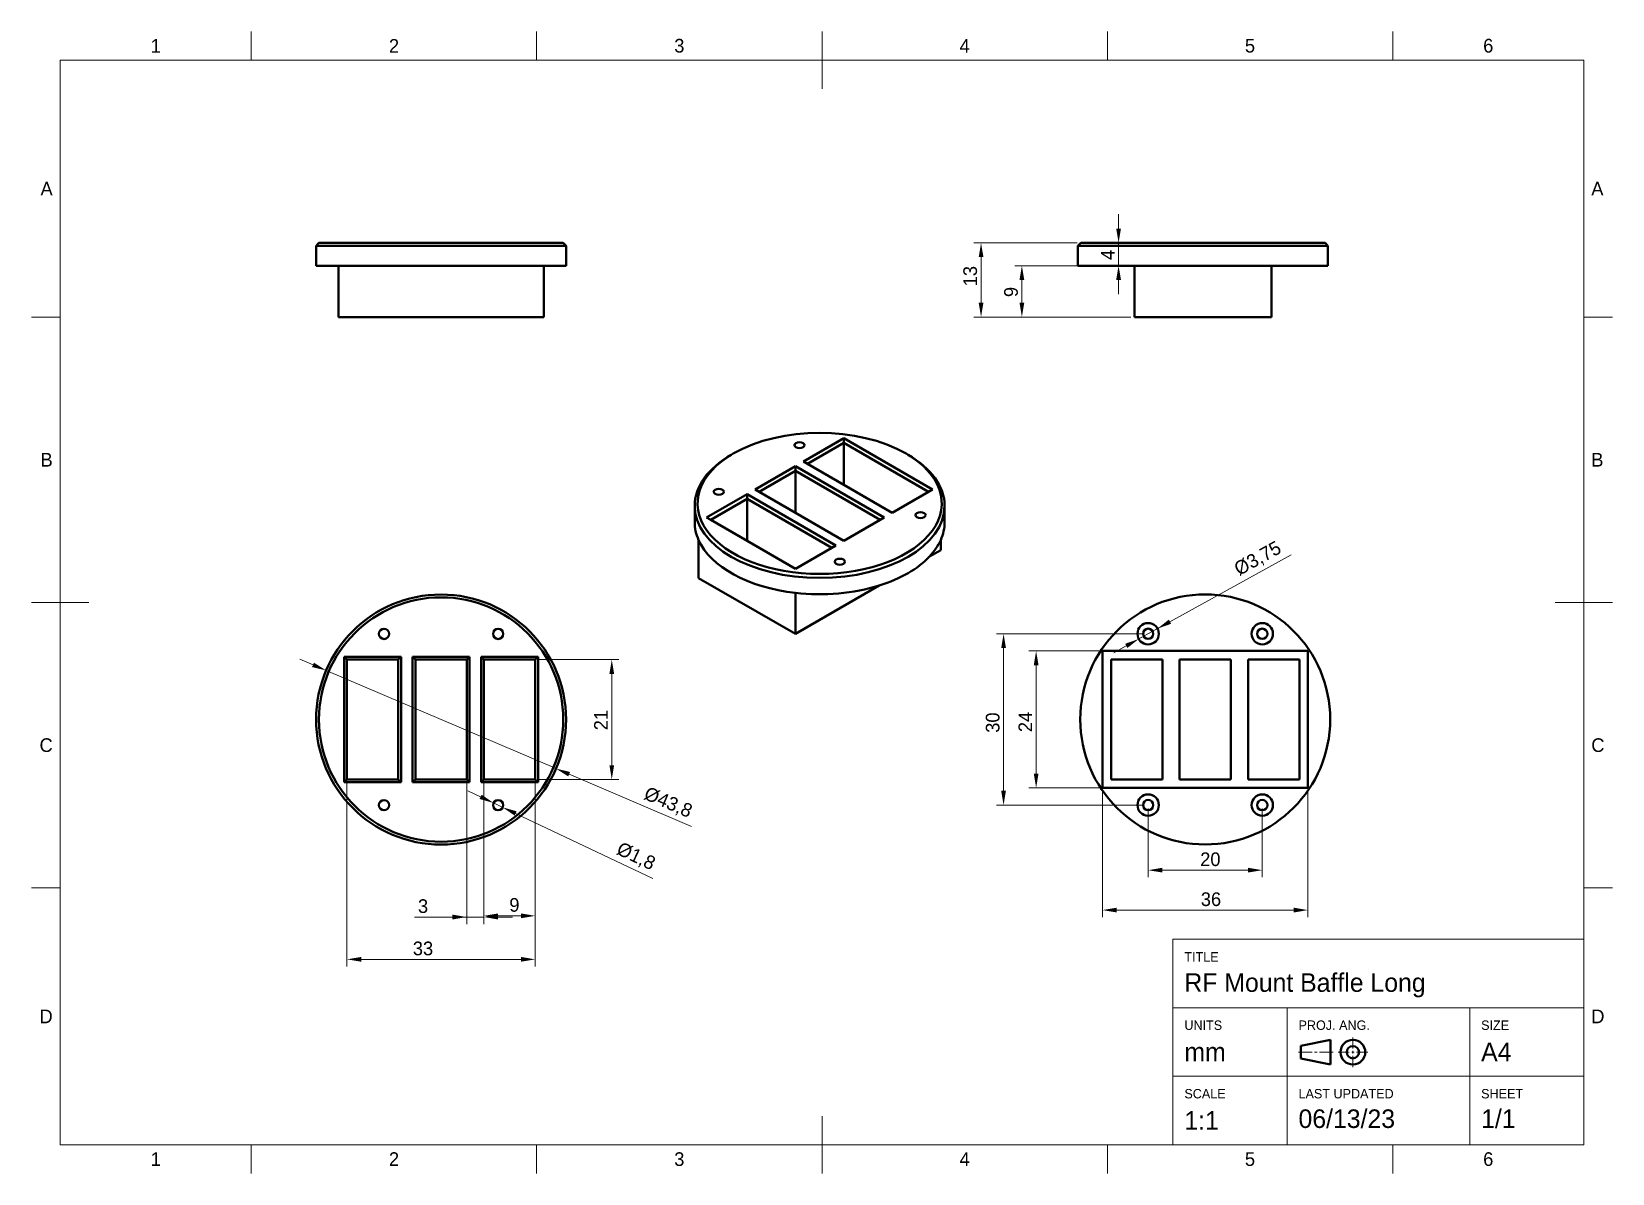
# Model space of a CAD drawing. Header units: millimetres. Extents: x 15 to 292, y 5 to 205.
import ezdxf

# ---------------------------------------------------------------- set-up
doc = ezdxf.new("R2010")
doc.units = ezdxf.units.MM
for name, color, linetype in [('Annotations', 7, 'Continuous'), ('Border', 7, 'Continuous'), ('Geometries', 7, 'Continuous')]:
    doc.layers.add(name, color=color, linetype=linetype)
doc.styles.add('Shapr0', font='txt', dxfattribs={"height": 2.3925})
doc.styles.add('Shapr1', font='txt', dxfattribs={"height": 2.3925})
doc.styles.add('Shapr11', font='txt', dxfattribs={"height": 2.3925})
doc.styles.add('Shapr8', font='txt', dxfattribs={"height": 2.3925})
doc.styles.add('Shapr9', font='txt', dxfattribs={"height": 2.3925})
doc.dimstyles.new('ISO-25', dxfattribs={"dimtxt": 2.5, "dimasz": 2.5, "dimexe": 1.25, "dimexo": 0.625, "dimtad": 1, "dimtxsty": 'Standard', "dimcen": 2.5, "dimadec": 0, "dimazin": 0, "dimtfac": 1, "dimtmove": 0, "dimatfit": 3, "dimfxl": 1, "dimarcsym": 0})

# ---------------------------------------------------------------- blocks, each defined once
blk = doc.blocks.new('*D2')
at = {"layer": 'Annotations', "color": 0, "linetype": 'Continuous', "lineweight": 15}
for p, q in [((207.62, 164), (187.28, 164)), ((188.53, 157.5), (188.53, 161.5)), ((207.62, 155), (187.28, 155))]:
    blk.add_line(p, q, dxfattribs=at)
at = {"layer": 'Annotations', "color": 0}
for points in [[(188.94, 161.5), (188.11, 161.5), (188.53, 164)], [(188.11, 157.5), (188.94, 157.5), (188.53, 155)]]:
    blk.add_solid(points, dxfattribs=at)
at = {"layer": 'Defpoints', "color": 0}
for p in [(188.53, 164), (208.25, 164), (208.25, 155)]:
    blk.add_point(p, dxfattribs=at)
at = {"layer": 'Annotations', "color": 0, "lineweight": 15, "insert": (186.63, 159.39), "char_height": 2.393, "attachment_point": 5, "rotation": 90, "style": 'Shapr8'}
blk.add_mtext('\\A1;9', dxfattribs=at)
blk = doc.blocks.new('*D3')
at = {"layer": 'Annotations', "color": 0, "linetype": 'Continuous', "lineweight": 15}
for p, q in [((205.47, 170.5), (205.47, 173)), ((205.47, 164), (205.47, 168)), ((231.62, 164), (204.22, 164)), ((205.47, 161.5), (205.47, 159))]:
    blk.add_line(p, q, dxfattribs=at)
at = {"layer": 'Annotations', "color": 0}
for points in [[(205.05, 170.5), (205.89, 170.5), (205.47, 168)], [(205.89, 161.5), (205.05, 161.5), (205.47, 164)]]:
    blk.add_solid(points, dxfattribs=at)
at = {"layer": 'Defpoints', "color": 0}
for p in [(198.85, 168), (205.47, 168), (232.25, 164)]:
    blk.add_point(p, dxfattribs=at)
at = {"layer": 'Annotations', "color": 0, "lineweight": 15, "insert": (203.58, 165.89), "char_height": 2.393, "attachment_point": 5, "rotation": 90, "style": 'Shapr8'}
blk.add_mtext('\\A1;4', dxfattribs=at)
blk = doc.blocks.new('*D4')
at = {"layer": 'Annotations', "color": 0, "linetype": 'Continuous', "lineweight": 15}
for p, q in [((198.22, 168), (180.12, 168)), ((181.37, 157.5), (181.37, 165.5)), ((207.62, 155), (180.12, 155))]:
    blk.add_line(p, q, dxfattribs=at)
at = {"layer": 'Annotations', "color": 0}
for points in [[(181.79, 165.5), (180.96, 165.5), (181.37, 168)], [(180.96, 157.5), (181.79, 157.5), (181.37, 155)]]:
    blk.add_solid(points, dxfattribs=at)
at = {"layer": 'Defpoints', "color": 0}
for p in [(181.37, 168), (198.85, 168), (208.25, 155)]:
    blk.add_point(p, dxfattribs=at)
at = {"layer": 'Annotations', "color": 0, "lineweight": 15, "insert": (179.48, 162.17), "char_height": 2.393, "attachment_point": 5, "rotation": 90, "style": 'Shapr8'}
blk.add_mtext('\\A1;13', dxfattribs=at)
blk = doc.blocks.new('*D5')
at = {"layer": 'Annotations', "color": 0, "linetype": 'Continuous', "lineweight": 15}
for p, q in [((64.31, 94.08), (62.01, 95.06)), ((66.61, 93.1), (106.89, 75.9)), ((109.19, 74.92), (130.64, 65.77))]:
    blk.add_line(p, q, dxfattribs=at)
at = {"layer": 'Annotations', "color": 0}
for points in [[(64.14, 93.69), (64.47, 94.46), (66.61, 93.1)], [(109.36, 75.31), (109.03, 74.54), (106.89, 75.9)]]:
    blk.add_solid(points, dxfattribs=at)
at = {"layer": 'Defpoints', "color": 0}
for p in [(66.61, 93.1), (106.89, 75.9)]:
    blk.add_point(p, dxfattribs=at)
at = {"layer": 'Annotations', "color": 0, "lineweight": 15, "insert": (126.49, 69.85), "char_height": 2.3925, "attachment_point": 5, "rotation": 336.8871, "style": 'Shapr9'}
blk.add_mtext('\\A1;%%c43,8', dxfattribs=at)
blk = doc.blocks.new('*D6')
at = {"layer": 'Annotations', "color": 0, "linetype": 'Continuous', "lineweight": 15}
for p, q in [((94.25, 73.38), (94.25, 48.86)), ((103.25, 73.38), (103.25, 48.86)), ((96.75, 50.11), (100.75, 50.11))]:
    blk.add_line(p, q, dxfattribs=at)
at = {"layer": 'Annotations', "color": 0}
for points in [[(96.75, 50.53), (96.75, 49.69), (94.25, 50.11)], [(100.75, 49.69), (100.75, 50.53), (103.25, 50.11)]]:
    blk.add_solid(points, dxfattribs=at)
at = {"layer": 'Defpoints', "color": 0}
for p in [(94.25, 74), (103.25, 74), (103.25, 50.11)]:
    blk.add_point(p, dxfattribs=at)
at = {"layer": 'Annotations', "color": 0, "lineweight": 15, "insert": (99.6, 52.01), "char_height": 2.393, "attachment_point": 5, "style": 'Shapr9'}
blk.add_mtext('\\A1;9', dxfattribs=at)
blk = doc.blocks.new('*D7')
at = {"layer": 'Annotations', "color": 0, "linetype": 'Continuous', "lineweight": 15}
for p, q in [((103.88, 95), (117.91, 95)), ((116.66, 76.5), (116.66, 92.5)), ((103.88, 74), (117.91, 74))]:
    blk.add_line(p, q, dxfattribs=at)
at = {"layer": 'Annotations', "color": 0}
for points in [[(117.08, 92.5), (116.25, 92.5), (116.66, 95)], [(116.25, 76.5), (117.08, 76.5), (116.66, 74)]]:
    blk.add_solid(points, dxfattribs=at)
at = {"layer": 'Defpoints', "color": 0}
for p in [(103.25, 95), (116.66, 95), (103.25, 74)]:
    blk.add_point(p, dxfattribs=at)
at = {"layer": 'Annotations', "color": 0, "lineweight": 15, "insert": (114.77, 84.4), "char_height": 2.393, "attachment_point": 5, "rotation": 90, "style": 'Shapr9'}
blk.add_mtext('\\A1;21', dxfattribs=at)
blk = doc.blocks.new('*D8')
at = {"layer": 'Annotations', "color": 0, "linetype": 'Continuous', "lineweight": 15}
for p, q in [((91.25, 73.38), (91.25, 48.65)), ((94.25, 73.38), (94.25, 48.65)), ((91.25, 49.9), (82.09, 49.9)), ((88.75, 49.9), (86.25, 49.9)), ((91.25, 49.9), (94.25, 49.9)), ((96.75, 49.9), (99.25, 49.9))]:
    blk.add_line(p, q, dxfattribs=at)
at = {"layer": 'Annotations', "color": 0}
for points in [[(88.75, 49.48), (88.75, 50.32), (91.25, 49.9)], [(96.75, 50.32), (96.75, 49.48), (94.25, 49.9)]]:
    blk.add_solid(points, dxfattribs=at)
at = {"layer": 'Defpoints', "color": 0}
for p in [(91.25, 74), (94.25, 74), (94.25, 49.9)]:
    blk.add_point(p, dxfattribs=at)
at = {"layer": 'Annotations', "color": 0, "lineweight": 15, "insert": (83.59, 51.8), "char_height": 2.393, "attachment_point": 5, "style": 'Shapr9'}
blk.add_mtext('\\A1;3', dxfattribs=at)
blk = doc.blocks.new('*D9')
at = {"layer": 'Annotations', "color": 0, "linetype": 'Continuous', "lineweight": 15}
for p, q in [((70.25, 73.37), (70.25, 41.24)), ((103.25, 73.37), (103.25, 41.24)), ((72.75, 42.49), (100.75, 42.49))]:
    blk.add_line(p, q, dxfattribs=at)
at = {"layer": 'Annotations', "color": 0}
for points in [[(72.75, 42.91), (72.75, 42.08), (70.25, 42.49)], [(100.75, 42.08), (100.75, 42.91), (103.25, 42.49)]]:
    blk.add_solid(points, dxfattribs=at)
at = {"layer": 'Defpoints', "color": 0}
for p in [(70.25, 74), (103.25, 74), (103.25, 42.49)]:
    blk.add_point(p, dxfattribs=at)
at = {"layer": 'Annotations', "color": 0, "lineweight": 15, "insert": (83.58, 44.39), "char_height": 2.393, "attachment_point": 5, "style": 'Shapr9'}
blk.add_mtext('\\A1;33', dxfattribs=at)
blk = doc.blocks.new('*D10')
at = {"layer": 'Annotations', "color": 0, "linetype": 'Continuous', "lineweight": 15}
for p, q in [((93.68, 70.96), (91.42, 72.03)), ((95.94, 69.89), (97.56, 69.11)), ((99.82, 68.04), (123.83, 56.67))]:
    blk.add_line(p, q, dxfattribs=at)
at = {"layer": 'Annotations', "color": 0}
for points in [[(93.5, 70.58), (93.86, 71.33), (95.94, 69.89)], [(100, 68.42), (99.64, 67.67), (97.56, 69.11)]]:
    blk.add_solid(points, dxfattribs=at)
at = {"layer": 'Defpoints', "color": 0}
for p in [(95.94, 69.89), (97.56, 69.11)]:
    blk.add_point(p, dxfattribs=at)
at = {"layer": 'Annotations', "color": 0, "lineweight": 15, "insert": (120.86, 60.43), "char_height": 2.393, "attachment_point": 5, "rotation": 334.6513, "style": 'Shapr9'}
blk.add_mtext('\\A1;%%c1,8', dxfattribs=at)
blk = doc.blocks.new('*D11')
at = {"layer": 'Annotations', "color": 0, "linetype": 'Continuous', "lineweight": 15}
for p, q in [((202.03, 96.52), (189.77, 96.52)), ((191.02, 94.02), (191.02, 75.02)), ((202.03, 72.52), (189.77, 72.52))]:
    blk.add_line(p, q, dxfattribs=at)
at = {"layer": 'Annotations', "color": 0}
for points in [[(191.44, 94.02), (190.61, 94.02), (191.02, 96.52)], [(190.61, 75.02), (191.44, 75.02), (191.02, 72.52)]]:
    blk.add_solid(points, dxfattribs=at)
at = {"layer": 'Defpoints', "color": 0}
for p in [(202.65, 96.52), (191.02, 72.52), (202.65, 72.52)]:
    blk.add_point(p, dxfattribs=at)
at = {"layer": 'Annotations', "color": 0, "lineweight": 15, "insert": (189.13, 84.07), "char_height": 2.393, "attachment_point": 5, "rotation": 90, "style": 'Shapr11'}
blk.add_mtext('\\A1;24', dxfattribs=at)
blk = doc.blocks.new('*D12')
at = {"layer": 'Annotations', "color": 0, "linetype": 'Continuous', "lineweight": 15}
for p, q in [((202.65, 71.89), (202.65, 49.87)), ((238.65, 71.89), (238.65, 49.87)), ((205.15, 51.12), (236.15, 51.12))]:
    blk.add_line(p, q, dxfattribs=at)
at = {"layer": 'Annotations', "color": 0}
for points in [[(205.15, 51.54), (205.15, 50.7), (202.65, 51.12)], [(236.15, 50.7), (236.15, 51.54), (238.65, 51.12)]]:
    blk.add_solid(points, dxfattribs=at)
at = {"layer": 'Defpoints', "color": 0}
for p in [(202.65, 72.52), (238.65, 72.52), (238.65, 51.12)]:
    blk.add_point(p, dxfattribs=at)
at = {"layer": 'Annotations', "color": 0, "lineweight": 15, "insert": (221.66, 53.01), "char_height": 2.393, "attachment_point": 5, "style": 'Shapr11'}
blk.add_mtext('\\A1;36', dxfattribs=at)
blk = doc.blocks.new('*D13')
at = {"layer": 'Annotations', "color": 0, "linetype": 'Continuous', "lineweight": 15}
for p, q in [((210.65, 68.89), (210.65, 56.86)), ((230.65, 68.89), (230.65, 56.86)), ((228.15, 58.11), (213.15, 58.11))]:
    blk.add_line(p, q, dxfattribs=at)
at = {"layer": 'Annotations', "color": 0}
for points in [[(213.15, 58.53), (213.15, 57.7), (210.65, 58.11)], [(228.15, 57.7), (228.15, 58.53), (230.65, 58.11)]]:
    blk.add_solid(points, dxfattribs=at)
at = {"layer": 'Defpoints', "color": 0}
for p in [(210.65, 69.52), (230.65, 69.52), (210.65, 58.11)]:
    blk.add_point(p, dxfattribs=at)
at = {"layer": 'Annotations', "color": 0, "lineweight": 15, "insert": (221.55, 60.01), "char_height": 2.393, "attachment_point": 5, "style": 'Shapr11'}
blk.add_mtext('\\A1;20', dxfattribs=at)
blk = doc.blocks.new('*D14')
at = {"layer": 'Annotations', "color": 0, "linetype": 'Continuous', "lineweight": 15}
for p, q in [((210.03, 99.52), (184.07, 99.52)), ((185.32, 97.02), (185.32, 72.02)), ((210.03, 69.52), (184.07, 69.52))]:
    blk.add_line(p, q, dxfattribs=at)
at = {"layer": 'Annotations', "color": 0}
for points in [[(185.73, 97.02), (184.9, 97.02), (185.32, 99.52)], [(184.9, 72.02), (185.73, 72.02), (185.32, 69.52)]]:
    blk.add_solid(points, dxfattribs=at)
at = {"layer": 'Defpoints', "color": 0}
for p in [(210.65, 99.52), (185.32, 69.52), (210.65, 69.52)]:
    blk.add_point(p, dxfattribs=at)
at = {"layer": 'Annotations', "color": 0, "lineweight": 15, "insert": (183.42, 83.96), "char_height": 2.393, "attachment_point": 5, "rotation": 90, "style": 'Shapr11'}
blk.add_mtext('\\A1;30', dxfattribs=at)
blk = doc.blocks.new('*D15')
at = {"layer": 'Annotations', "color": 0, "linetype": 'Continuous', "lineweight": 15}
for p, q in [((214.48, 101.64), (235.69, 113.36)), ((209.01, 98.61), (212.29, 100.43)), ((206.82, 97.4), (204.63, 96.19))]:
    blk.add_line(p, q, dxfattribs=at)
at = {"layer": 'Annotations', "color": 0}
for points in [[(214.28, 102), (214.68, 101.27), (212.29, 100.43)], [(207.02, 97.04), (206.62, 97.77), (209.01, 98.61)]]:
    blk.add_solid(points, dxfattribs=at)
at = {"layer": 'Defpoints', "color": 0}
for p in [(212.29, 100.43), (209.01, 98.61)]:
    blk.add_point(p, dxfattribs=at)
at = {"layer": 'Annotations', "color": 0, "lineweight": 15, "insert": (229.92, 112.59), "char_height": 2.3925, "attachment_point": 5, "rotation": 28.9275, "style": 'Shapr11'}
blk.add_mtext('\\A1;%%c3,75', dxfattribs=at)
blk = doc.blocks.new('*U16')
at = {"layer": 'Border', "linetype": 'Continuous', "lineweight": 15}
for p, q in [((287, 46), (215, 46)), ((215, 10), (215, 46)), ((287, 10), (287, 46)), ((287, 34), (215, 34)), ((235, 10), (235, 34)), ((267, 10), (267, 34)), ((246.53, 26.88), (246.53, 28.83)), ((237, 26.23), (239.38, 26.23)), ((239.82, 26.23), (240.25, 26.23)), ((243.07, 26.23), (240.68, 26.23)), ((245.88, 26.23), (243.93, 26.23)), ((246.32, 26.23), (246.75, 26.23)), ((246.53, 26.02), (246.53, 26.45)), ((246.53, 25.58), (246.53, 23.63)), ((247.18, 26.23), (249.13, 26.23)), ((287, 22), (215, 22)), ((287, 10), (215, 10))]:
    blk.add_line(p, q, dxfattribs=at)
at = {"layer": 'Border', "linetype": 'Continuous', "lineweight": 40}
for p, q in [((237.43, 27.32), (242.63, 28.4)), ((242.63, 28.4), (242.63, 24.07)), ((237.43, 27.32), (237.43, 25.15)), ((237.43, 25.15), (242.63, 24.07))]:
    blk.add_line(p, q, dxfattribs=at)
for radius in [2.17, 1.08]:
    blk.add_circle((246.53, 26.23), radius, dxfattribs=at)

msp = doc.modelspace()

# ---------------------------------------------------------------- linework, layer by layer
at = {"layer": 'Border', "linetype": 'Continuous', "lineweight": 15}
for p, q in [((53.5, 200), (53.5, 205)), ((103.5, 200), (103.5, 205)), ((153.5, 195), (153.5, 205)), ((203.5, 200), (203.5, 205)), ((253.5, 200), (253.5, 205)), ((287, 200), (20, 200)), ((20, 200), (20, 10)), ((287, 10), (287, 200)), ((20, 155), (15, 155)), ((287, 155), (292, 155)), ((25, 105), (15, 105)), ((282, 105), (292, 105)), ((20, 55), (15, 55)), ((287, 55), (292, 55)), ((153.5, 15), (153.5, 5)), ((20, 10), (287, 10)), ((53.5, 10), (53.5, 5)), ((103.5, 10), (103.5, 5)), ((203.5, 10), (203.5, 5)), ((253.5, 10), (253.5, 5))]:
    msp.add_line(p, q, dxfattribs=at)
at = {"layer": 'Geometries', "linetype": 'Continuous', "lineweight": 40}
for p, q in [((64.85, 167.5), (65.35, 168)), ((64.85, 167.5), (64.85, 164)), ((108.65, 167.5), (64.85, 167.5)), ((65.35, 168), (108.15, 168)), ((108.65, 167.5), (108.15, 168)), ((108.65, 167.5), (108.65, 164)), ((198.35, 167.5), (198.85, 168)), ((198.35, 167.5), (198.35, 164)), ((242.15, 167.5), (198.35, 167.5)), ((198.85, 168), (241.65, 168)), ((242.15, 167.5), (241.65, 168)), ((242.15, 167.5), (242.15, 164)), ((68.75, 164), (64.85, 164)), ((68.75, 155), (68.75, 164)), ((104.75, 164), (68.75, 164)), ((104.75, 155), (104.75, 164)), ((108.65, 164), (104.75, 164)), ((208.25, 164), (198.35, 164)), ((208.25, 155), (208.25, 164)), ((232.25, 164), (208.25, 164)), ((232.25, 155), (232.25, 164)), ((242.15, 164), (232.25, 164)), ((104.75, 155), (68.75, 155)), ((232.25, 155), (208.25, 155)), ((150.261, 129.7), (157.332, 133.783)), ((157.332, 132.966), (150.968, 129.292)), ((157.332, 133.783), (172.888, 124.801)), ((157.332, 133.783), (157.332, 132.966)), ((172.181, 124.393), (157.332, 132.966)), ((157.332, 125.618), (157.332, 132.966)), ((137.603, 130.884), (137.957, 131.088)), ((168.575, 130.884), (168.221, 131.088)), ((141.775, 124.801), (148.846, 128.884)), ((148.846, 128.067), (142.482, 124.393)), ((148.846, 128.884), (164.403, 119.902)), ((148.846, 128.884), (148.846, 128.067)), ((163.696, 119.494), (148.846, 128.067)), ((148.846, 120.719), (148.846, 128.067)), ((150.968, 129.292), (150.261, 129.7)), ((157.332, 125.618), (150.968, 129.292)), ((142.482, 124.393), (141.775, 124.801)), ((165.817, 120.719), (157.332, 125.618)), ((172.888, 124.801), (172.181, 124.393)), ((131.189, 121.943), (131.189, 119.086)), ((133.29, 119.902), (140.361, 123.985)), ((140.361, 123.168), (133.997, 119.494)), ((140.361, 123.985), (155.918, 115.003)), ((140.361, 123.168), (140.361, 123.985)), ((155.21, 114.595), (140.361, 123.168)), ((140.361, 115.82), (140.361, 123.168)), ((148.846, 120.719), (142.482, 124.393)), ((172.181, 124.393), (165.817, 120.719)), ((174.989, 119.086), (174.989, 121.943)), ((133.997, 119.494), (133.29, 119.902)), ((140.361, 115.82), (133.997, 119.494)), ((157.332, 115.82), (148.846, 120.719)), ((163.696, 119.494), (157.332, 115.82)), ((164.403, 119.902), (163.696, 119.494)), ((131.876, 109.288), (131.876, 115.944)), ((148.846, 110.921), (140.361, 115.82)), ((155.21, 114.595), (148.846, 110.921)), ((155.918, 115.003), (155.21, 114.595)), ((174.302, 114.187), (172.332, 113.049)), ((174.302, 114.187), (174.302, 115.944)), ((148.846, 99.49), (131.876, 109.288)), ((163.545, 107.976), (148.846, 99.49)), ((148.846, 99.49), (148.846, 106.681)), ((70.25, 95), (69.75, 95.5)), ((69.75, 95.5), (79.75, 95.5)), ((69.75, 73.5), (69.75, 95.5)), ((70.25, 95), (70.25, 74)), ((79.25, 95), (70.25, 95)), ((79.25, 95), (79.75, 95.5)), ((79.25, 74), (79.25, 95)), ((79.75, 95.5), (79.75, 73.5)), ((81.75, 73.5), (81.75, 95.5)), ((81.75, 95.5), (91.75, 95.5)), ((82.25, 95), (81.75, 95.5)), ((82.25, 95), (82.25, 74)), ((91.25, 95), (82.25, 95)), ((91.75, 95.5), (91.25, 95)), ((91.25, 74), (91.25, 95)), ((91.75, 95.5), (91.75, 73.5)), ((94.25, 95), (93.75, 95.5)), ((93.75, 73.5), (93.75, 95.5)), ((93.75, 95.5), (103.75, 95.5)), ((103.25, 95), (94.25, 95)), ((94.25, 95), (94.25, 74)), ((103.75, 95.5), (103.25, 95)), ((103.25, 74), (103.25, 95)), ((103.75, 95.5), (103.75, 73.5)), ((238.652, 96.519), (202.652, 96.519)), ((202.652, 96.519), (202.652, 72.519)), ((213.152, 95.019), (204.152, 95.019)), ((204.152, 95.019), (204.152, 74.019)), ((213.152, 74.019), (213.152, 95.019)), ((216.152, 95.019), (216.152, 74.019)), ((225.152, 95.019), (216.152, 95.019)), ((225.152, 74.019), (225.152, 95.019)), ((228.152, 95.019), (237.152, 95.019)), ((228.152, 74.019), (228.152, 95.019)), ((237.152, 95.019), (237.152, 74.019)), ((238.652, 96.519), (238.652, 72.519)), ((69.75, 73.5), (70.25, 74)), ((79.75, 73.5), (69.75, 73.5)), ((70.25, 74), (79.25, 74)), ((79.75, 73.5), (79.25, 74)), ((82.25, 74), (81.75, 73.5)), ((91.75, 73.5), (81.75, 73.5)), ((82.25, 74), (91.25, 74)), ((91.75, 73.5), (91.25, 74)), ((94.25, 74), (93.75, 73.5)), ((103.75, 73.5), (93.75, 73.5)), ((94.25, 74), (103.25, 74)), ((103.75, 73.5), (103.25, 74)), ((202.652, 72.519), (238.652, 72.519)), ((204.152, 74.019), (213.152, 74.019)), ((216.152, 74.019), (225.152, 74.019)), ((237.152, 74.019), (228.152, 74.019))]:
    msp.add_line(p, q, dxfattribs=at)
for centre, radius in [((86.75, 84.5), 21.9), ((86.75, 84.5), 21.4), ((220.652, 84.519), 21.9), ((76.75, 99.5), 0.9), ((96.75, 99.5), 0.9), ((210.652, 99.519), 1.875), ((210.652, 99.519), 0.9), ((230.652, 99.519), 1.875), ((230.652, 99.519), 0.9), ((76.75, 69.5), 0.9), ((96.75, 69.5), 0.9), ((210.652, 69.519), 1.875), ((210.652, 69.519), 0.9), ((230.652, 69.519), 1.875), ((230.652, 69.519), 0.9)]:
    msp.add_circle(centre, radius, dxfattribs=at)
for centre, major_axis, start_param, end_param in [((153.089, 122.352), (-21.4, 0), 3.9269908, 5.4977871), ((153.089, 122.352), (-21.4, 0), 5.4977871, 10.2101761), ((153.089, 121.943), (21.9, 0), 2.3561945, 3.1415927), ((153.089, 121.943), (21.9, 0), 0, 0.7853982), ((153.089, 121.943), (21.9, 0), 3.1415927, 6.2831853), ((153.089, 119.086), (21.9, 0), 3.1415927, 3.3926937), ((153.089, 119.086), (21.9, 0), 6.0320842, 6.2831853), ((153.089, 119.086), (21.9, 0), 3.3926937, 4.5174284), ((153.089, 119.086), (21.9, 0), 5.7854692, 6.0320842), ((153.089, 119.086), (21.9, 0), 5.210105, 5.7854692), ((153.089, 119.086), (21.9, 0), 4.5174284, 5.210105)]:
    msp.add_ellipse(centre, major_axis=major_axis, ratio=0.5773503, start_param=start_param, end_param=end_param, dxfattribs=at)
for centre in [(149.554, 132.558), (135.411, 124.393), (170.767, 120.31), (156.625, 112.146)]:
    msp.add_ellipse(centre, major_axis=(0.9, 0), ratio=0.5773503, dxfattribs=at)

# ---------------------------------------------------------------- block references
msp.add_blockref('*U16', (0, 0))

# ---------------------------------------------------------------- texts
at = {"layer": 'Border', "linetype": 'Continuous', "lineweight": 15, "char_height": 2.393, "width": 2.3925, "style": 'Shapr0'}
for s, insert, attachment_point in [('1', (36.75, 201.304), 8), ('2', (78.5, 201.304), 8), ('3', (128.5, 201.304), 8), ('4', (178.5, 201.304), 8), ('5', (228.5, 201.304), 8), ('6', (270.25, 201.304), 8), ('A', (18.696, 177.5), 6), ('A', (288.304, 177.5), 4), ('B', (18.696, 130), 6), ('B', (288.304, 130), 4), ('C', (18.696, 80), 6), ('C', (288.304, 80), 4), ('D', (18.696, 32.5), 6), ('D', (288.304, 32.5), 4), ('1', (36.75, 8.696), 2), ('2', (78.5, 8.696), 2), ('3', (128.5, 8.696), 2), ('4', (178.5, 8.696), 2), ('5', (228.5, 8.696), 2), ('6', (270.25, 8.696), 2)]:
    msp.add_mtext(s, dxfattribs=dict(at, insert=insert, attachment_point=attachment_point))
at = {"layer": 'Border', "linetype": 'Continuous', "lineweight": 15, "attachment_point": 1, "style": 'Shapr1'}
for s, insert, char_height in [('TITLE', (217, 43.75), 1.65), ('RF Mount Baffle Long', (217, 40.052), 3.25), ('UNITS', (217, 31.783), 1.65), ('PROJ. ANG.', (237, 31.783), 1.65), ('SIZE', (269, 31.783), 1.65), ('A4', (269, 27.9), 3.25), ('mm', (217, 27.9), 3.25), ('SCALE', (217, 19.783), 1.65), ('LAST UPDATED', (237, 19.783), 1.65), ('SHEET', (269, 19.783), 1.65), ('1:1', (217, 15.9), 3.25), ('06/13/23', (237, 16.204), 3.25), ('1/1', (269, 16.204), 3.25)]:
    msp.add_mtext(s, dxfattribs=dict(at, insert=insert, char_height=char_height))

# ---------------------------------------------------------------- dimensions: what is measured, and where the dimension line sits
at = {"layer": 'Annotations', "linetype": 'Continuous', "lineweight": 15}
for base, p1, p2, angle, override, picture, middle in [((205.471, 168), (232.25, 164), (198.85, 168), 270, {"dimscale": 1, "dimgap": 0.7, "dimdec": 2, "dimlfac": 1, "dimrnd": 0.01, "dimzin": 8, "dimdsep": 44, "dimtxsty": 'Shapr8', "dimse1": 0, "dimse2": 1, "dimadec": 2, "dimtol": 0, "dimlim": 0, "dimtp": 0, "dimtm": 0, "dimtfac": 0.6, "dimtdec": 8, "dimfrac": 2, "dimtolj": 1, "dimlwd": 15, "dimlwe": 15}, '*D3', (205.471, 165.89)), ((181.374, 168), (208.25, 155), (198.85, 168), 270, {"dimscale": 1, "dimgap": 0.7, "dimdec": 2, "dimlfac": 1, "dimrnd": 0.01, "dimzin": 8, "dimdsep": 44, "dimtxsty": 'Shapr8', "dimse1": 0, "dimse2": 0, "dimadec": 2, "dimtol": 0, "dimlim": 0, "dimtp": 0, "dimtm": 0, "dimtfac": 0.6, "dimtdec": 8, "dimfrac": 2, "dimtolj": 1, "dimlwd": 15, "dimlwe": 15}, '*D4', (181.374, 162.171)), ((188.528, 164), (208.25, 155), (208.25, 164), 90, {"dimscale": 1, "dimgap": 0.7, "dimdec": 2, "dimlfac": 1, "dimrnd": 0.01, "dimzin": 8, "dimdsep": 44, "dimtxsty": 'Shapr8', "dimse1": 0, "dimse2": 0, "dimadec": 2, "dimtol": 0, "dimlim": 0, "dimtp": 0, "dimtm": 0, "dimtfac": 0.6, "dimtdec": 8, "dimfrac": 2, "dimtolj": 1, "dimlwd": 15, "dimlwe": 15}, '*D2', (188.528, 159.39)), ((185.316, 69.519), (210.652, 99.519), (210.652, 69.519), 90, {"dimscale": 1, "dimgap": 0.7, "dimdec": 2, "dimlfac": 1, "dimrnd": 0.01, "dimzin": 8, "dimdsep": 44, "dimtxsty": 'Shapr11', "dimse1": 0, "dimse2": 0, "dimadec": 2, "dimtol": 0, "dimlim": 0, "dimtp": 0, "dimtm": 0, "dimtfac": 0.6, "dimtdec": 8, "dimfrac": 2, "dimtolj": 1, "dimlwd": 15, "dimlwe": 15}, '*D14', (185.316, 83.959)), ((116.662, 95), (103.25, 74), (103.25, 95), 90, {"dimscale": 1, "dimgap": 0.7, "dimdec": 2, "dimlfac": 1, "dimrnd": 0.01, "dimzin": 8, "dimdsep": 44, "dimtxsty": 'Shapr9', "dimse1": 0, "dimse2": 0, "dimadec": 2, "dimtol": 0, "dimlim": 0, "dimtp": 0, "dimtm": 0, "dimtfac": 0.6, "dimtdec": 8, "dimfrac": 2, "dimtolj": 1, "dimlwd": 15, "dimlwe": 15}, '*D7', (116.662, 84.396)), ((191.023, 72.519), (202.652, 96.519), (202.652, 72.519), 90, {"dimscale": 1, "dimgap": 0.7, "dimdec": 2, "dimlfac": 1, "dimrnd": 0.01, "dimzin": 8, "dimdsep": 44, "dimtxsty": 'Shapr11', "dimse1": 0, "dimse2": 0, "dimadec": 2, "dimtol": 0, "dimlim": 0, "dimtp": 0, "dimtm": 0, "dimtfac": 0.6, "dimtdec": 8, "dimfrac": 2, "dimtolj": 1, "dimlwd": 15, "dimlwe": 15}, '*D11', (191.023, 84.073)), ((94.25, 49.899), (91.25, 74), (94.25, 74), 180, {"dimscale": 1, "dimgap": 0.7, "dimdec": 2, "dimlfac": 1, "dimrnd": 0.01, "dimzin": 8, "dimdsep": 44, "dimtxsty": 'Shapr9', "dimse1": 0, "dimse2": 0, "dimadec": 2, "dimtol": 0, "dimlim": 0, "dimtp": 0, "dimtm": 0, "dimtfac": 0.6, "dimtdec": 8, "dimfrac": 2, "dimtolj": 1, "dimlwd": 15, "dimlwe": 15}, '*D8', (83.59, 49.899))]:
    dim = msp.add_linear_dim(base=base, p1=p1, p2=p2, angle=angle, dimstyle='ISO-25', override=override, dxfattribs=at)
    dim.commit()
    dim.dimension.update_dxf_attribs({"geometry": picture, "text_midpoint": middle, "dimtype": 160})
for p1, p2, override, picture, middle in [((209.011, 98.612), (212.293, 100.426), {"dimscale": 1, "dimgap": 0.7, "dimdec": 2, "dimlfac": 1, "dimrnd": 0.01, "dimzin": 8, "dimdsep": 44, "dimtxsty": 'Shapr11', "dimcen": 2.5, "dimadec": 2, "dimtol": 0, "dimlim": 0, "dimtp": 0, "dimtm": 0, "dimtfac": 0.6, "dimtdec": 8, "dimtofl": 1, "dimfrac": 2, "dimtolj": 1, "dimlwd": 15, "dimlwe": 15}, '*D15', (230.943, 110.733)), ((66.608, 93.097), (106.892, 75.903), {"dimscale": 1, "dimgap": 0.7, "dimdec": 2, "dimlfac": 1, "dimrnd": 0.01, "dimzin": 8, "dimdsep": 44, "dimtxsty": 'Shapr9', "dimcen": 2.5, "dimadec": 2, "dimtol": 0, "dimlim": 0, "dimtp": 0, "dimtm": 0, "dimtfac": 0.6, "dimtdec": 8, "dimtofl": 1, "dimfrac": 2, "dimtolj": 1, "dimlwd": 15, "dimlwe": 15}, '*D5', (125.652, 67.897)), ((95.937, 69.885), (97.563, 69.115), {"dimscale": 1, "dimgap": 0.7, "dimdec": 2, "dimlfac": 1, "dimrnd": 0.01, "dimzin": 8, "dimdsep": 44, "dimtxsty": 'Shapr9', "dimcen": 2.5, "dimadec": 2, "dimtol": 0, "dimlim": 0, "dimtp": 0, "dimtm": 0, "dimtfac": 0.6, "dimtdec": 8, "dimtofl": 1, "dimfrac": 2, "dimtolj": 1, "dimlwd": 15, "dimlwe": 15}, '*D10', (119.954, 58.507))]:
    dim = msp.add_diameter_dim_2p(p1=p1, p2=p2, dimstyle='ISO-25', override=override, dxfattribs=at)
    dim.commit()
    dim.dimension.update_dxf_attribs({"geometry": picture, "text_midpoint": middle, "dimtype": 163})
for base, p1, p2, override, picture, middle in [((103.25, 42.493), (70.25, 74), (103.25, 74), {"dimscale": 1, "dimgap": 0.7, "dimdec": 2, "dimlfac": 1, "dimrnd": 0.01, "dimzin": 8, "dimdsep": 44, "dimtxsty": 'Shapr9', "dimse1": 0, "dimse2": 0, "dimadec": 2, "dimtol": 0, "dimlim": 0, "dimtp": 0, "dimtm": 0, "dimtfac": 0.6, "dimtdec": 8, "dimfrac": 2, "dimtolj": 1, "dimlwd": 15, "dimlwe": 15}, '*D9', (83.579, 42.493)), ((103.25, 50.11), (94.25, 74), (103.25, 74), {"dimscale": 1, "dimgap": 0.7, "dimdec": 2, "dimlfac": 1, "dimrnd": 0.01, "dimzin": 8, "dimdsep": 44, "dimtxsty": 'Shapr9', "dimse1": 0, "dimse2": 0, "dimadec": 2, "dimtol": 0, "dimlim": 0, "dimtp": 0, "dimtm": 0, "dimtfac": 0.6, "dimtdec": 8, "dimfrac": 2, "dimtolj": 1, "dimlwd": 15, "dimlwe": 15}, '*D6', (99.598, 50.11)), ((238.652, 51.119), (202.652, 72.519), (238.652, 72.519), {"dimscale": 1, "dimgap": 0.7, "dimdec": 2, "dimlfac": 1, "dimrnd": 0.01, "dimzin": 8, "dimdsep": 44, "dimtxsty": 'Shapr11', "dimse1": 0, "dimse2": 0, "dimadec": 2, "dimtol": 0, "dimlim": 0, "dimtp": 0, "dimtm": 0, "dimtfac": 0.6, "dimtdec": 8, "dimfrac": 2, "dimtolj": 1, "dimlwd": 15, "dimlwe": 15}, '*D12', (221.662, 51.119)), ((210.652, 58.115), (230.652, 69.519), (210.652, 69.519), {"dimscale": 1, "dimgap": 0.7, "dimdec": 2, "dimlfac": 1, "dimrnd": 0.01, "dimzin": 8, "dimdsep": 44, "dimtxsty": 'Shapr11', "dimse1": 0, "dimse2": 0, "dimadec": 2, "dimtol": 0, "dimlim": 0, "dimtp": 0, "dimtm": 0, "dimtfac": 0.6, "dimtdec": 8, "dimfrac": 2, "dimtolj": 1, "dimlwd": 15, "dimlwe": 15}, '*D13', (221.552, 58.115))]:
    dim = msp.add_linear_dim(base=base, p1=p1, p2=p2, dimstyle='ISO-25', override=override, dxfattribs=at)
    dim.commit()
    dim.dimension.update_dxf_attribs({"geometry": picture, "text_midpoint": middle, "dimtype": 160})

doc.saveas('drawing.dxf')
